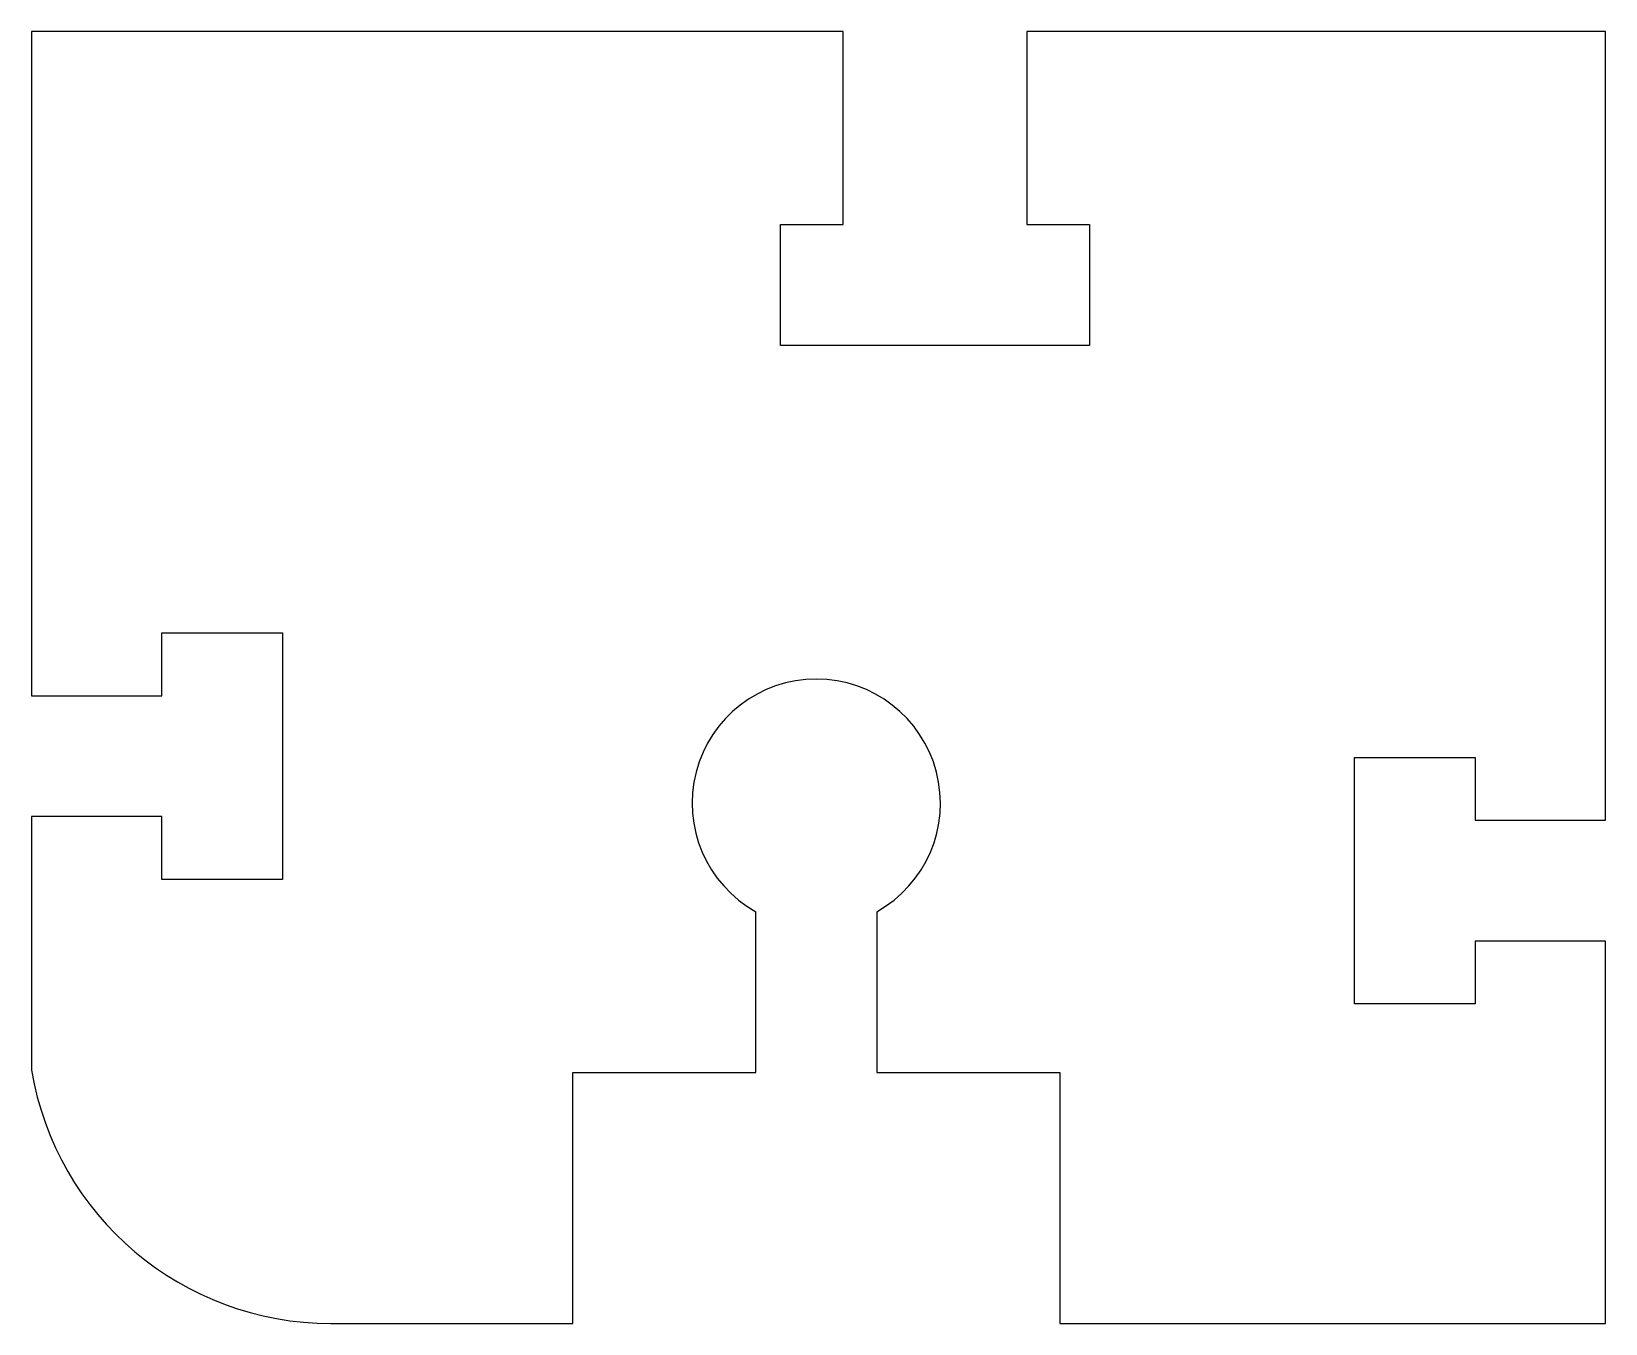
# Model space of a CAD drawing. Header units: millimetres. Extents: x -25.1 to 25.1, y -20.6 to 20.6.
import ezdxf

# ---------------------------------------------------------------- set-up
doc = ezdxf.new("R2010")
doc.units = ezdxf.units.MM
doc.layers.get('0').update_dxf_attribs({"linetype": 'CONTINUOUS'})

msp = doc.modelspace()

# ---------------------------------------------------------------- linework, layer by layer
for p, q in [((-25.075, 20.581), (-25.075, -0.581)), ((0.788, 20.581), (-25.075, 20.581)), ((0.788, 14.431), (0.788, 20.581)), ((6.638, 20.581), (6.638, 14.431)), ((25.075, 20.581), (6.638, 20.581)), ((25.075, -4.545), (25.075, 20.581)), ((-1.212, 10.581), (-1.212, 14.431)), ((-1.212, 14.431), (0.788, 14.431)), ((6.638, 14.431), (8.638, 14.431)), ((8.638, 14.431), (8.638, 10.581)), ((8.638, 10.581), (-1.212, 10.581)), ((-20.925, 1.419), (-17.075, 1.419)), ((-20.925, -0.581), (-20.925, 1.419)), ((-17.075, 1.419), (-17.075, -6.431)), ((-25.075, -0.581), (-20.925, -0.581)), ((17.075, -2.545), (20.925, -2.545)), ((17.075, -10.395), (17.075, -2.545)), ((20.925, -2.545), (20.925, -4.545)), ((-25.075, -4.431), (-25.075, -12.512)), ((-20.925, -4.431), (-25.075, -4.431)), ((-20.925, -6.431), (-20.925, -4.431)), ((20.925, -4.545), (25.075, -4.545)), ((-17.075, -6.431), (-20.925, -6.431)), ((-1.996, -12.581), (-1.996, -7.462)), ((1.854, -7.462), (1.854, -12.581)), ((20.925, -8.395), (20.925, -10.395)), ((25.075, -8.395), (20.925, -8.395)), ((25.075, -20.581), (25.075, -8.395)), ((20.925, -10.395), (17.075, -10.395)), ((-7.827, -12.581), (-1.996, -12.581)), ((-7.827, -20.581), (-7.827, -12.581)), ((1.854, -12.581), (7.684, -12.581)), ((7.684, -12.581), (7.684, -20.581)), ((-15.536, -20.581), (-7.827, -20.581)), ((7.684, -20.581), (25.075, -20.581))]:
    msp.add_line(p, q)
for centre, radius, start, end in [((-0.071, -4.006), 3.956, -60.8835, 240.8835), ((-15.536, -10.909), 9.672, 189.5438, 270)]:
    msp.add_arc(centre, radius, start, end)

doc.saveas('drawing.dxf')
